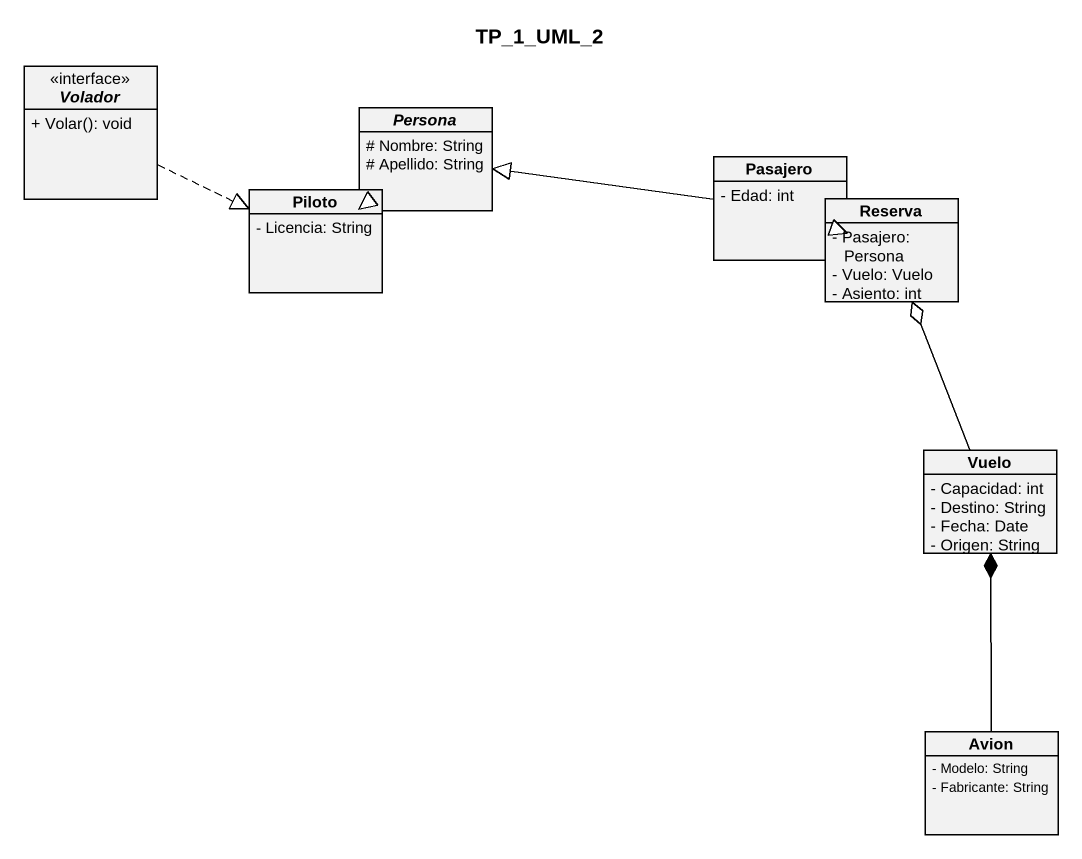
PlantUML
@startuml
title TP_1_UML_2
hide circle
hide empty members
skinparam classAttributeIconSize 0
interface Volador <<interface>> {
  + Volar(): void
}
abstract class Persona {
  # Nombre: String
  # Apellido: String
}
class Piloto {
  - Licencia: String
}
class Pasajero {
  - Edad: int
}
class Reserva {
  - Pasajero: Persona
  - Vuelo: Vuelo
  - Asiento: int
}
class Vuelo {
  - Capacidad: int
  - Destino: String
  - Fecha: Date
  - Origen: String
}
class Avion {
  - Modelo: String
  - Fabricante: String
}
Volador .right.|> Piloto
Piloto -up-|> Persona
Pasajero -left-|> Persona
Reserva -left-|> Pasajero
Vuelo -up-o Reserva
Avion -up-* Vuelo
@enduml
